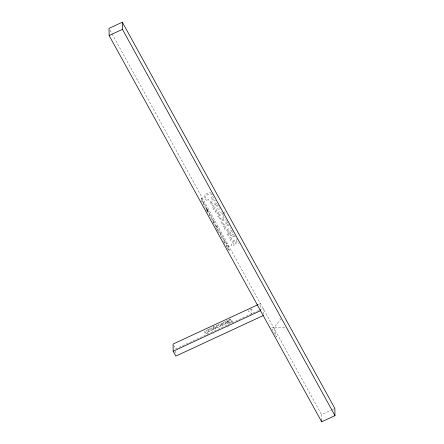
<?xml version="1.0" encoding="UTF-8"?>
<svg xmlns="http://www.w3.org/2000/svg" width="444" height="444" viewBox="0 0 444 444"><rect width="100%" height="100%" fill="white"/><g stroke="black" fill="none" stroke-linecap="round" stroke-linejoin="round"><path stroke-width="0.33" stroke-dasharray="2.22 1.67" d="M226.629 221.578C222.339 228.976 219.342 216.877 226.434 220.912M227.572 221.967C224.808 229.72 215.906 219.747 224.903 219.036A2.675 2.453 -0.8 0 1 226.024 219.342M233.638 233.899L232.839 234.932L232.212 234.077C233.971 232.584 231.457 230.369 229.826 231.485L231.962 235.37L229.16 235.847A2.642 2.42 -0.8 0 1 227.766 234.976L227.211 233.966A2.703 2.481 -0.8 0 1 227.267 232.379C228.122 230.702 230.436 229.742 232.184 230.547M216.683 203.13C212.726 209.651 205.938 199.883 214.152 199.5A2.675 2.453 -0.8 0 1 214.741 199.595M224.303 217.11C223.221 220.163 216.872 219.719 218.354 216.006L217.616 216.35L217.177 215.545L222.622 213.02M281.263 318.626L273.793 327.827L271.339 327.728L276.368 336.868L273.793 327.827L286.291 327.766M217.693 204.806L212.571 207.182L213.003 207.97L213.803 207.598L213.586 208.058A2.237 2.054 -0.8 0 0 213.747 209.607L214.53 210.434L215.551 210.617L215.301 211.15A2.181 1.998 -0.8 0 0 215.44 212.687C216.861 215.146 219.947 212.36 221.584 211.855M218.748 205.422L215.129 207.148L214.308 208.236A1.571 1.437 -0.8 0 0 214.785 209.407L215.673 209.557L219.963 207.637M220.446 208.519L216.433 210.495A1.393 1.276 -0.8 0 0 215.989 211.555C216.655 214.158 219.802 211.277 221.062 210.994M223.227 212.737L225.041 211.893L225.53 212.776M224.42 213.292L222.76 214.064L223.188 214.186M228.444 224.342L223.321 226.718L223.759 227.511L224.57 227.134C223.016 231.485 228.926 230.647 230.758 228.582M229.498 224.958C222.899 225.741 224.653 232.301 230.275 227.694M234.587 235.514L229.47 237.89L229.903 238.683L230.714 238.306C229.143 243.09 235.692 241.447 237.484 239.483M235.642 236.13C228.466 237.307 231.374 243.612 237.002 238.6M258.541 304.412L260.428 303.541L260.523 310.689M258.713 310.456L175.752 348.934L173.665 345.138M259.34 310.162L263.109 308.414L263.198 314.918M213.531 333.272L213.914 333.094M226.951 327.05L227.334 326.873M321.639 420.501L321.561 414.646L331.846 409.873M332.451 409.596L334.87 408.474M237.385 241.464L233.378 243.29L233.022 242.64L232.273 242.99L232.628 243.634L231.224 244.289L231.124 245.438L233.111 244.516L233.6 245.399L234.354 245.055L233.866 244.167L237.745 242.424L238.428 243.162L239.349 242.896M228.566 326.307L228.077 326.412M211.544 193.207C209.274 192.163 206.277 193.201 204.917 195.243A3.541 3.241 -0.8 0 0 204.501 196.675L204.762 198.157L205.683 199.561A3.219 2.953 -0.8 0 0 207.653 200.46L208.835 200.416L208.563 199.367C197.952 196.753 216.866 189.344 211.327 198.218L212.115 199.051L213.298 197.602A3.341 3.064 -0.8 0 0 213.475 197.069M228.666 250.161L229.415 250.427L229.076 248.218A3.541 0.622 65.1 0 0 228.532 246.803L227.023 243.923A3.219 0.566 65.1 0 0 226.235 243.001C229.004 246.431 230.48 255.023 225.974 244.35L226.379 245.771A3.341 0.588 65.1 0 0 226.806 246.842M228.205 249.495L228.449 249.872M214.036 223.715C209.13 214.968 215.013 219.669 214.619 224.342A2.675 0.472 65.1 0 1 214.263 224.02M227.628 248.501L227.933 249.04M110.034 30.198L111.705 33.233M112.038 33.838L321.561 414.646M213.287 326.013L213.847 327.028L214.574 326.401L215.457 326.618L216.028 327.433L215.962 328.277L214.691 328.643L214.485 329.076L213.22 326.767M207.065 211.116L208.458 213.137L208.269 211.061A2.703 0.477 65.1 0 0 207.581 209.49L207.021 208.475A2.642 0.466 65.1 0 0 206.366 207.592L206.016 208.031L208.075 212.138L206.033 208.452L206.849 210.684M223.881 241.653L224.786 243.251A2.675 0.472 65.1 0 0 225.369 243.878C226.401 242.169 221.273 234.238 223.548 240.937M227.056 247.391L227.328 247.941M223.404 215.407C222.633 222.372 214.23 214.707 222.688 214.774A1.471 1.349 -0.8 0 1 223.221 215.146M220.629 235.725C220.13 231.052 222.438 236.868 221.845 237.934L222.333 238.817L222.3 236.269L221.706 235.387A2.237 0.394 65.1 0 0 220.995 233.844L220.002 232.29A2.181 0.383 65.1 0 0 219.297 230.763L218.476 229.737L218.448 231.762L218.931 232.639C218.354 227.927 220.796 233.783 220.146 234.843M175.774 350.882L175.818 354.134M228.049 233.222L228.716 234.687L230.658 234.809L229.06 231.901L228.049 233.222M212.337 329.676L211.893 330.336A0.894 0.821 -0.8 0 1 211.216 330.397L210.833 330.769L209.685 328.688L210.073 328.51L211.294 330.131A0.627 0.577 -0.8 0 0 211.805 329.959L211.039 328.061L211.422 327.883L212.282 329.348A0.555 0.511 -0.8 0 0 212.743 329.515L213.237 329.071L212.387 327.433L212.77 327.256L213.681 329.021L213.237 329.714A0.871 0.799 -0.8 0 1 212.571 329.764L212.337 329.676M222.988 324.364L222.35 325.075L221.639 324.703L222.988 324.364M202.264 201.615L202.209 202.014L201.232 200.466L201.759 200.954L201.759 199.273L201.265 198.046L201.754 198.934L201.743 198.046L202.597 200.46L202.597 200.799L202.242 200.15L202.264 201.615M207.903 332.367L207.897 332.578A1.288 1.182 -0.8 0 1 207.503 333.305L206.887 333.644A1.709 1.565 -0.8 0 1 206.238 333.738A1.415 1.299 -0.8 0 1 205.616 333.588L204.629 332.362L205.023 330.847A2.142 1.959 -0.8 0 1 205.7 330.491L205.944 330.441A1.338 1.227 -0.8 0 1 206.654 330.514L207.281 330.947L206.921 331.235L206.46 330.891A0.938 0.86 -0.8 0 0 205.949 330.824C203.213 331.502 207.215 335.131 207.42 332.245L207.903 332.367M220.973 325.668L220.657 326.251L219.552 326.351L219.369 326.812L218.22 324.725L218.609 324.547C218.759 327.156 222.1 325.929 219.686 324.048L220.074 323.87L220.973 325.668M225.857 323.404L225.535 323.987L224.436 324.092L224.248 324.547L223.104 322.466L223.487 322.283C223.637 324.891 226.984 323.665 224.57 321.783L224.953 321.606L225.857 323.404M232.373 321.179L232.101 321.845L231.096 322.233A0.927 0.849 -0.8 0 1 230.547 322.039L230.253 321.728L230.802 321.728A0.605 0.555 -0.8 0 0 231.291 321.878C234.36 320.08 224.786 320.296 231.124 318.742L231.313 319.081L229.77 319.797L232.007 320.529A1.054 0.966 -0.8 0 1 232.345 321.006L232.373 321.179M203.585 203.002L203.591 204.762L203.108 203.879L203.163 201.876L205.4 205.561L205.433 208.108L204.95 207.226L204.695 204.762L203.585 203.002M209.729 214.174L209.74 215.928L209.252 215.046L209.313 213.048L211.549 216.733L211.583 219.281L211.094 218.398L210.845 215.934L209.729 214.174M215.729 225.336C216.683 231.085 218.62 227.461 215.729 225.336M214.319 223.016C211.921 222.4 212.404 215.834 214.319 223.016M225.069 242.552C222.672 241.936 223.149 235.376 225.069 242.552M211.161 202.386C215.29 209.673 218.614 195.21 211.161 202.386M215.257 224.353C214.963 226.701 217.349 228.371 217.255 230.547L217.743 231.429L217.693 227.905L216.073 224.947L215.257 224.353M215.673 327.85C215.479 329.143 213.681 327.983 214.158 327.056A0.588 0.538 -0.8 0 1 214.824 326.751L215.673 327.85M225.785 321.351L226.479 323.515L227.544 323.931L227.145 323.204L227.533 323.027L226.995 322.927L226.235 321.506L226.446 320.918L225.785 321.351M207.931 330.053C208.908 333.538 210.456 328.255 207.931 330.053M216.467 326.096C217.443 329.581 218.992 324.298 216.467 326.096M223.399 324.447L223.36 324.664A1.054 0.966 -0.8 0 1 222.977 325.175L222.533 325.38A1.082 0.993 -0.8 0 1 221.845 325.358C219.164 324.475 222.949 321.795 222.588 323.543L221.623 323.471L221.456 324.42L223.154 323.637L223.399 324.447M206.582 208.43L208.119 211.511L206.582 208.43M209.862 331.08C209.152 332.212 207.376 331.468 207.481 330.197A1.071 0.982 -0.8 0 1 207.748 329.615L209.069 329.265L209.99 330.447A1.11 1.021 -0.8 0 1 209.862 331.08M218.398 327.123C217.693 328.255 215.912 327.506 216.017 326.24A1.071 0.982 -0.8 0 1 216.284 325.657L217.604 325.308L218.531 326.484A1.11 1.021 -0.8 0 1 218.398 327.123M226.989 320.601L226.668 320.751L227.317 321.5L227.112 321.956L227.539 321.761L228.088 322.399L227.506 322.671L227.667 322.96L228.316 322.66L228.965 323.415L229.287 323.265L228.638 322.511L229.309 322.2L229.959 322.954L230.286 322.805L229.637 322.05L229.842 321.584L229.409 321.789L228.86 321.151L229.454 320.873L229.293 320.579L228.632 320.884L227.988 320.135L227.667 320.285L228.31 321.034L227.633 321.351L226.989 320.601M251.903 309.018L247.913 310.872L251.92 313.603L251.903 309.018M228.532 321.301L227.861 321.611L228.41 322.25L229.087 321.939L228.532 321.301"/><path stroke-width="0.67" d="M122.344 22.2L109.03 28.372L109.13 35.526L321.656 421.8L334.97 415.628L334.87 408.474L122.344 22.2L122.439 29.354L334.97 415.628M109.13 35.526L122.439 29.354M257.914 304.706L173.066 344.056L173.166 351.21L175.846 356.082L263.209 315.567M173.166 351.21L260.523 310.689M321.639 420.501L321.656 421.8"/></g></svg>
